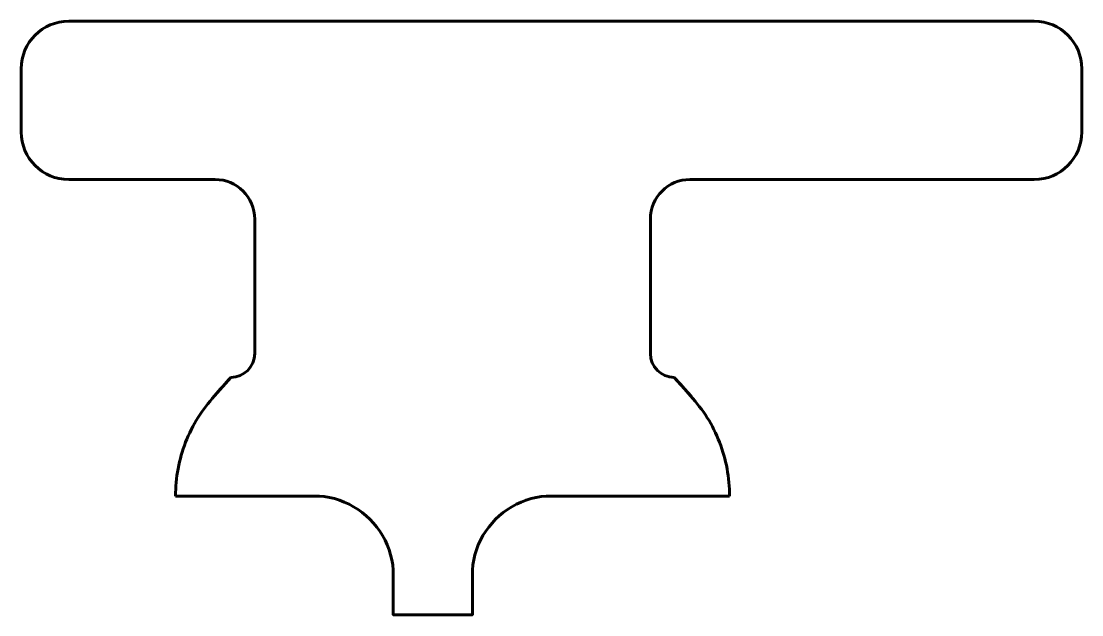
# Model space of a CAD drawing. Header units: millimetres. Extents: x -12.7 to 14.1, y 300.9 to 315.9.
import ezdxf

# ---------------------------------------------------------------- set-up
doc = ezdxf.new("R2010")
doc.units = ezdxf.units.MM
doc.linetypes.add('K5LT_BASIC', pattern=[0])

msp = doc.modelspace()

# ---------------------------------------------------------------- linework, layer by layer
at = {"color": 150, "linetype": 'K5LT_BASIC', "lineweight": 60, "true_color": 0x0080ff}
for p, q in [((12.852, 315.908), (-11.548, 315.908)), ((-12.748, 313.108), (-12.748, 314.708)), ((14.052, 313.108), (14.052, 314.708)), ((-6.848, 307.508), (-6.848, 310.908)), ((3.152, 307.508), (3.152, 310.908)), ((-7.448, 306.908), (-7.862, 306.441)), ((4.178, 306.432), (3.752, 306.908)), ((-5.348, 303.908), (-8.848, 303.908)), ((5.152, 303.908), (0.652, 303.908))]:
    msp.add_line(p, q, dxfattribs=at)
for points in [[(-11.548, 311.908), (-7.848, 311.908)], [(4.152, 311.908), (12.852, 311.908)], [(-1.348, 301.908), (-1.348, 300.908), (-3.348, 300.908), (-3.348, 301.908)]]:
    msp.add_lwpolyline(points, dxfattribs=at)
for centre, radius, start, end in [((-11.548, 314.708), 1.2, 90, 180), ((12.852, 314.708), 1.2, 0, 90), ((-11.548, 313.108), 1.2, 180, 270), ((12.852, 313.108), 1.2, 270, 0), ((-7.848, 310.908), 1, 0, 90), ((4.152, 310.908), 1, 90, 180), ((-7.448, 307.508), 0.6, 270, 0), ((3.752, 307.508), 0.6, 180, 270)]:
    msp.add_arc(centre, radius, start, end, dxfattribs=at)
for points, knots in [([(-7.448, 306.908), (-7.586, 306.752), (-7.883, 306.429), (-8.303, 305.902), (-8.612, 305.274), (-8.804, 304.604), (-8.848, 304.139), (-8.848, 303.908)], [0, 0, 0, 0, 0.623998, 1.318473, 2.012949, 2.707423, 3.401899, 3.401899, 3.401899, 3.401899]), ([(3.752, 306.908), (3.89, 306.752), (4.188, 306.429), (4.608, 305.902), (4.917, 305.274), (5.109, 304.604), (5.153, 304.139), (5.152, 303.908)], [0, 0, 0, 0, 0.623999, 1.318473, 2.012949, 2.707424, 3.401899, 3.401899, 3.401899, 3.401899]), ([(-5.348, 303.908), (-5.003, 303.917), (-4.298, 303.716), (-3.54, 302.958), (-3.338, 302.253), (-3.348, 301.908)], [0, 0, 0, 0, 1.035276, 2.070553, 3.105829, 3.105829, 3.105829, 3.105829]), ([(-1.348, 301.908), (-1.357, 302.253), (-1.156, 302.958), (-0.398, 303.716), (0.307, 303.917), (0.652, 303.908)], [0, 0, 0, 0, 1.035276, 2.070552, 3.105828, 3.105828, 3.105828, 3.105828])]:
    msp.add_open_spline(points, degree=3, knots=knots, dxfattribs=at)

doc.saveas('drawing.dxf')
